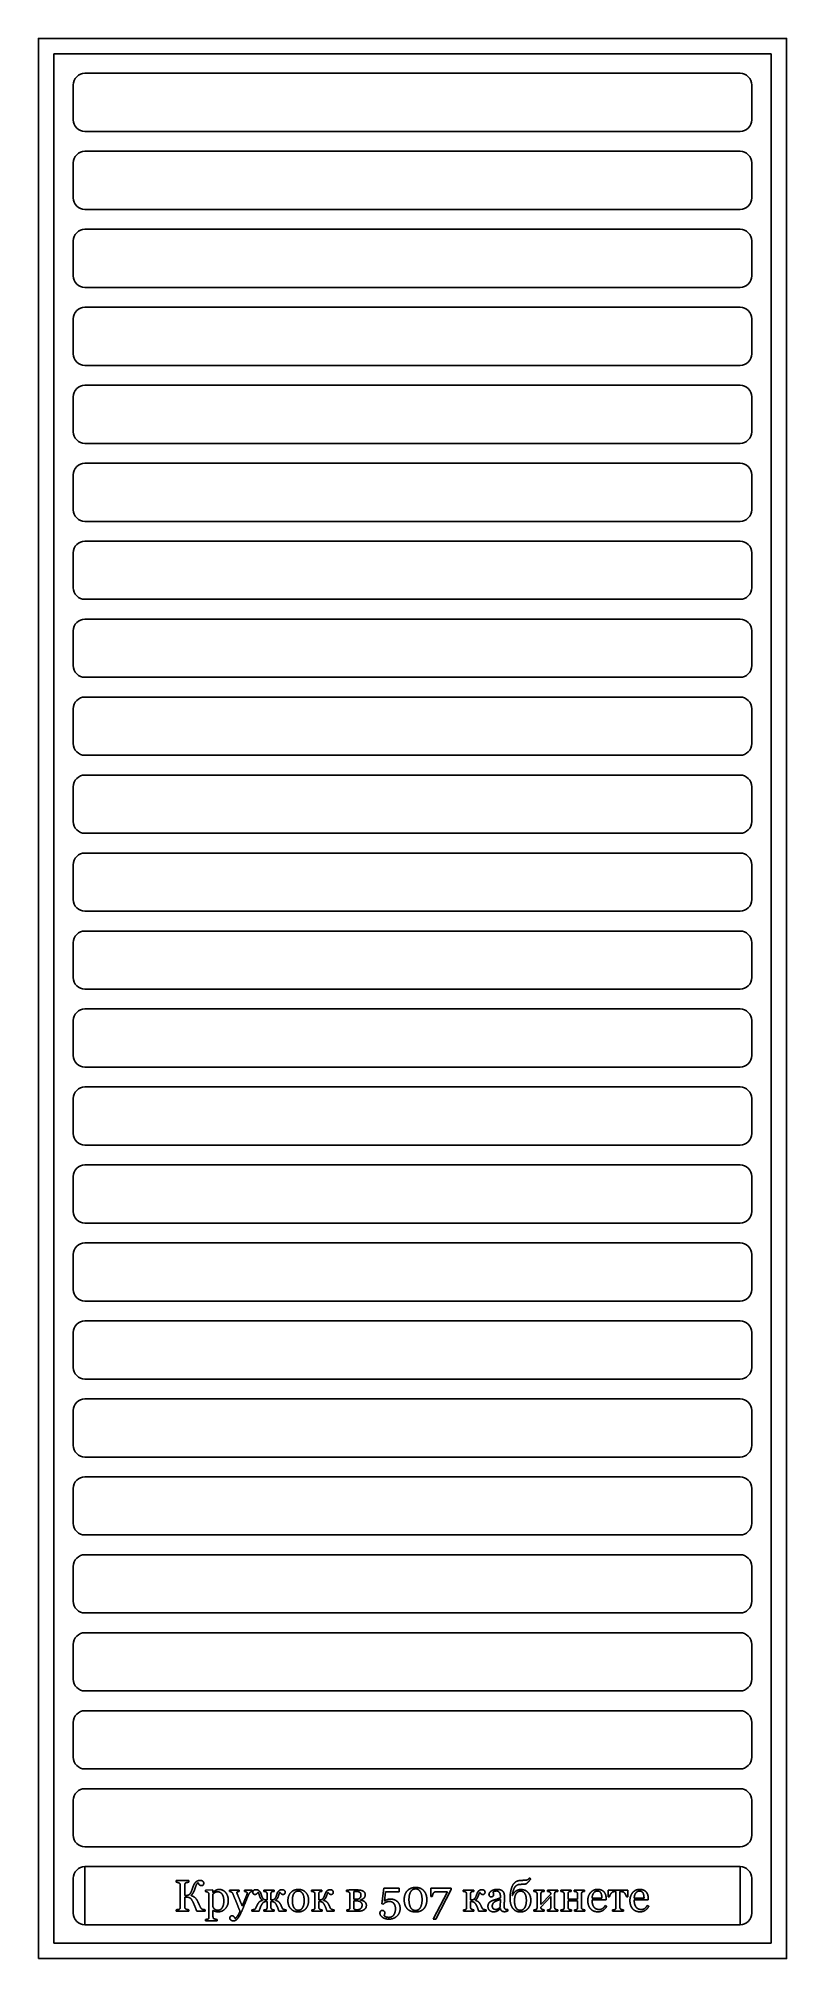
# Model space of a CAD drawing. Header units: millimetres. Extents: x 0 to 193, y 0 to 495.
import ezdxf

# ---------------------------------------------------------------- set-up
doc = ezdxf.new("R2010")
doc.units = ezdxf.units.MM
doc.layers.get('0').update_dxf_attribs({"linetype": 'CONTINUOUS'})

msp = doc.modelspace()

# ---------------------------------------------------------------- linework, layer by layer
for p, q in [((35.55, 19.69), (35.55, 20.09)), ((35.55, 20.09), (38.83, 20.09)), ((38.83, 20.09), (38.83, 19.69)), ((126.66, 20.75), (126.98, 20.52)), ((36.59, 13.25), (36.59, 18.94)), ((37.77, 19), (37.77, 16.3)), ((37.77, 16.3), (38.29, 16.3)), ((38.18, 15.84), (37.77, 15.84)), ((37.77, 15.84), (37.77, 13.31)), ((39.39, 16.31), (39.39, 16.24)), ((43.08, 17.63), (44.95, 17.75)), ((43.08, 17.26), (43.08, 17.63)), ((44, 10.7), (44, 16.54)), ((44.95, 17.75), (45.03, 17.68)), ((45.03, 17.68), (45.03, 17.06)), ((45.03, 17.06), (45.07, 17.05)), ((45.04, 16.6), (45.04, 13.36)), ((49.29, 17.31), (49.29, 17.68)), ((49.29, 17.68), (51.8, 17.68)), ((51.8, 17.68), (51.8, 17.29)), ((53.14, 17.33), (53.14, 17.68)), ((53.14, 17.68), (55.17, 17.68)), ((55.17, 17.68), (55.17, 17.34)), ((57.77, 14.98), (57.77, 15.06)), ((58.15, 17.31), (58.15, 17.68)), ((58.15, 17.68), (60.78, 17.68)), ((58.65, 15.14), (58.98, 15.14)), ((58.98, 15.14), (58.98, 16.7)), ((59.99, 16.76), (59.99, 15.14)), ((59.99, 15.14), (60.32, 15.14)), ((60.78, 17.68), (60.78, 17.31)), ((61.2, 15.06), (61.2, 14.98)), ((70.48, 17.31), (70.48, 17.68)), ((70.48, 17.68), (73.15, 17.68)), ((71.32, 13.13), (71.32, 16.69)), ((72.34, 16.75), (72.34, 15.14)), ((72.34, 15.14), (72.7, 15.14)), ((73.15, 17.68), (73.15, 17.31)), ((73.57, 15.06), (73.57, 14.98)), ((79.5, 17.31), (79.5, 17.68)), ((80.34, 13.13), (80.34, 16.69)), ((81.37, 17.28), (81.37, 15.28)), ((81.37, 15.28), (81.9, 15.28)), ((83.06, 15.14), (83.06, 15.08)), ((88.62, 14.15), (89.09, 18.17)), ((89.09, 18.17), (93.08, 18.17)), ((89.54, 17.18), (89.25, 14.82)), ((93.08, 17.18), (89.54, 17.18)), ((93.08, 18.17), (93.08, 17.18)), ((101.27, 15.99), (101.27, 18.17)), ((101.27, 18.17), (106.5, 18.17)), ((101.61, 15.99), (101.27, 15.99)), ((101.84, 10.17), (105.56, 17.23)), ((106.5, 17.8), (102.54, 10.17)), ((105.56, 17.23), (103.38, 17.23)), ((106.5, 18.17), (106.5, 17.8)), ((109.61, 17.31), (109.61, 17.68)), ((109.61, 17.68), (112.29, 17.68)), ((110.46, 13.13), (110.46, 16.69)), ((111.48, 16.75), (111.48, 15.14)), ((111.48, 15.14), (111.83, 15.14)), ((112.29, 17.68), (112.29, 17.31)), ((112.71, 15.06), (112.71, 14.98)), ((119.14, 13.31), (119.17, 15.24)), ((119.16, 15.7), (119.16, 16.25)), ((122.24, 16.26), (122.28, 16.25)), ((127.78, 17.31), (127.78, 17.68)), ((127.78, 17.68), (130.45, 17.68)), ((128.63, 13.13), (128.63, 16.69)), ((132.15, 16.01), (129.63, 13.28)), ((129.64, 16.75), (129.64, 13.91)), ((129.64, 13.91), (132.16, 16.65)), ((130.45, 17.68), (130.45, 17.31)), ((131.31, 17.31), (131.31, 17.68)), ((131.31, 17.68), (133.97, 17.68)), ((132.15, 13.13), (132.15, 16.01)), ((133.16, 16.75), (133.16, 13.19)), ((133.97, 17.68), (133.97, 17.31)), ((134.75, 17.31), (134.75, 17.68)), ((134.75, 17.68), (137.43, 17.68)), ((135.6, 13.13), (135.6, 16.69)), ((136.63, 16.75), (136.63, 15.34)), ((136.63, 15.34), (139.07, 15.34)), ((139.07, 14.88), (136.63, 14.88)), ((136.63, 14.88), (136.63, 13.19)), ((137.43, 17.68), (137.43, 17.31)), ((138.22, 17.31), (138.22, 17.68)), ((138.22, 17.68), (140.9, 17.68)), ((139.07, 15.34), (139.07, 16.69)), ((139.07, 13.13), (139.07, 14.88)), ((140.1, 16.75), (140.1, 13.19)), ((140.9, 17.68), (140.9, 17.31)), ((142.82, 15.58), (145.36, 15.58)), ((146.45, 15.11), (142.82, 15.11)), ((146.45, 15.48), (146.45, 15.11)), ((146.94, 15.92), (146.94, 17.68)), ((146.94, 17.68), (152.06, 17.68)), ((147.28, 15.92), (146.94, 15.92)), ((148.98, 13.13), (148.98, 17.27)), ((150.01, 17.27), (150.01, 13.19)), ((152.06, 15.92), (151.72, 15.92)), ((152.06, 17.68), (152.06, 15.92)), ((153.68, 15.58), (156.22, 15.58)), ((157.31, 15.11), (153.68, 15.11)), ((157.31, 15.48), (157.31, 15.11)), ((35.55, 12.2), (35.55, 12.59)), ((38.83, 12.2), (35.55, 12.2)), ((38.83, 12.59), (38.83, 12.2)), ((43.02, 12.2), (40.85, 12.2)), ((43.02, 12.59), (43.02, 12.2)), ((43.08, 9.73), (43.08, 10.1)), ((45.08, 12.43), (45.04, 12.43)), ((45.04, 12.43), (45.04, 10.78)), ((46.14, 10.1), (46.14, 9.73)), ((55.09, 12.2), (55.09, 12.57)), ((56.92, 12.2), (55.09, 12.2)), ((58.19, 12.2), (58.19, 12.57)), ((60.82, 12.2), (58.19, 12.2)), ((58.98, 14.72), (58.87, 14.72)), ((58.98, 13.12), (58.98, 14.72)), ((60.1, 14.72), (59.99, 14.72)), ((59.99, 14.72), (59.99, 13.18)), ((60.82, 12.57), (60.82, 12.2)), ((63.88, 12.2), (62.04, 12.2)), ((63.88, 12.57), (63.88, 12.2)), ((70.52, 12.2), (70.52, 12.57)), ((73.19, 12.2), (70.52, 12.2)), ((72.47, 14.72), (72.34, 14.72)), ((72.34, 14.72), (72.34, 13.19)), ((73.19, 12.57), (73.19, 12.2)), ((76.32, 12.2), (74.43, 12.2)), ((76.32, 12.57), (76.32, 12.2)), ((79.54, 12.2), (79.54, 12.57)), ((82.43, 12.2), (79.54, 12.2)), ((81.37, 14.85), (81.37, 13.03)), ((88.99, 14.01), (88.62, 14.15)), ((102.54, 10.17), (101.84, 10.17)), ((109.65, 12.2), (109.65, 12.57)), ((112.33, 12.2), (109.65, 12.2)), ((111.61, 14.72), (111.48, 14.72)), ((111.48, 14.72), (111.48, 13.19)), ((112.33, 12.57), (112.33, 12.2)), ((115.46, 12.2), (113.57, 12.2)), ((115.46, 12.57), (115.46, 12.2)), ((119.18, 12.88), (119.15, 12.88)), ((121.11, 12.66), (121.11, 12.3)), ((127.82, 12.2), (127.82, 12.57)), ((130.48, 12.2), (127.82, 12.2)), ((129.63, 13.28), (129.63, 13.19)), ((130.48, 12.57), (130.48, 12.2)), ((131.33, 12.2), (131.33, 12.57)), ((133.99, 12.2), (131.33, 12.2)), ((133.99, 12.57), (133.99, 12.2)), ((134.79, 12.2), (134.79, 12.57)), ((137.47, 12.2), (134.79, 12.2)), ((137.47, 12.57), (137.47, 12.2)), ((138.25, 12.2), (138.25, 12.57)), ((140.93, 12.2), (138.25, 12.2)), ((140.93, 12.57), (140.93, 12.2)), ((146.2, 13.73), (146.58, 13.49)), ((148.11, 12.2), (148.11, 12.57)), ((150.91, 12.2), (148.11, 12.2)), ((150.91, 12.57), (150.91, 12.2)), ((157.06, 13.73), (157.45, 13.49)), ((46.14, 9.73), (43.08, 9.73))]:
    msp.add_line(p, q)
for points in [[(0, 0), (193, 0), (193, 495), (0, 495)], [(4, 4), (189, 4), (189, 491), (4, 491)], [(12, 8.7), (181, 8.7), (181, 23.7), (12, 23.7)]]:
    msp.add_lwpolyline(points, close=True)
for points in [[(12, 486), (181, 486, -0.414214), (184, 483), (184, 474, -0.414214), (181, 471), (12, 471, -0.414214), (9, 474), (9, 483, -0.414214)], [(181, 450.9), (12, 450.9, -0.414214), (9, 453.9), (9, 462.9, -0.414214), (12, 465.9), (181, 465.9, -0.414214), (184, 462.9), (184, 453.9, -0.414214)], [(181, 430.8), (12, 430.8, -0.414214), (9, 433.8), (9, 442.8, -0.414214), (12, 445.8), (181, 445.8, -0.414214), (184, 442.8), (184, 433.8, -0.414214)], [(181, 410.7), (12, 410.7, -0.414214), (9, 413.7), (9, 422.7, -0.414214), (12, 425.7), (181, 425.7, -0.414214), (184, 422.7), (184, 413.7, -0.414214)], [(181, 390.6), (12, 390.6, -0.414214), (9, 393.6), (9, 402.6, -0.414214), (12, 405.6), (181, 405.6, -0.414214), (184, 402.6), (184, 393.6, -0.414214)], [(181, 370.5), (12, 370.5, -0.414214), (9, 373.5), (9, 382.5, -0.414214), (12, 385.5), (181, 385.5, -0.414214), (184, 382.5), (184, 373.5, -0.414214)], [(181, 350.4), (12, 350.4, -0.414214), (9, 353.4), (9, 362.4, -0.414214), (12, 365.4), (181, 365.4, -0.414214), (184, 362.4), (184, 353.4, -0.414214)], [(181, 330.3), (12, 330.3, -0.414214), (9, 333.3), (9, 342.3, -0.414214), (12, 345.3), (181, 345.3, -0.414214), (184, 342.3), (184, 333.3, -0.414214)], [(181, 310.2), (12, 310.2, -0.414214), (9, 313.2), (9, 322.2, -0.414214), (12, 325.2), (181, 325.2, -0.414214), (184, 322.2), (184, 313.2, -0.414214)], [(181, 290.1), (12, 290.1, -0.414214), (9, 293.1), (9, 302.1, -0.414214), (12, 305.1), (181, 305.1, -0.414214), (184, 302.1), (184, 293.1, -0.414214)], [(181, 270), (12, 270, -0.414214), (9, 273), (9, 282, -0.414214), (12, 285), (181, 285, -0.414214), (184, 282), (184, 273, -0.414214)], [(181, 249.9), (12, 249.9, -0.414214), (9, 252.9), (9, 261.9, -0.414214), (12, 264.9), (181, 264.9, -0.414214), (184, 261.9), (184, 252.9, -0.414214)], [(181, 229.8), (12, 229.8, -0.414214), (9, 232.8), (9, 241.8, -0.414214), (12, 244.8), (181, 244.8, -0.414214), (184, 241.8), (184, 232.8, -0.414214)], [(181, 209.7), (12, 209.7, -0.414214), (9, 212.7), (9, 221.7, -0.414214), (12, 224.7), (181, 224.7, -0.414214), (184, 221.7), (184, 212.7, -0.414214)], [(181, 189.6), (12, 189.6, -0.414214), (9, 192.6), (9, 201.6, -0.414214), (12, 204.6), (181, 204.6, -0.414214), (184, 201.6), (184, 192.6, -0.414214)], [(181, 169.5), (12, 169.5, -0.414214), (9, 172.5), (9, 181.5, -0.414214), (12, 184.5), (181, 184.5, -0.414214), (184, 181.5), (184, 172.5, -0.414214)], [(181, 149.4), (12, 149.4, -0.414214), (9, 152.4), (9, 161.4, -0.414214), (12, 164.4), (181, 164.4, -0.414214), (184, 161.4), (184, 152.4, -0.414214)], [(181, 129.3), (12, 129.3, -0.414214), (9, 132.3), (9, 141.3, -0.414214), (12, 144.3), (181, 144.3, -0.414214), (184, 141.3), (184, 132.3, -0.414214)], [(181, 109.2), (12, 109.2, -0.414214), (9, 112.2), (9, 121.2, -0.414214), (12, 124.2), (181, 124.2, -0.414214), (184, 121.2), (184, 112.2, -0.414214)], [(181, 89.1), (12, 89.1, -0.414214), (9, 92.1), (9, 101.1, -0.414214), (12, 104.1), (181, 104.1, -0.414214), (184, 101.1), (184, 92.1, -0.414214)], [(181, 69), (12, 69, -0.414214), (9, 72), (9, 81, -0.414214), (12, 84), (181, 84, -0.414214), (184, 81), (184, 72, -0.414214)], [(181, 48.9), (12, 48.9, -0.414214), (9, 51.9), (9, 60.9, -0.414214), (12, 63.9), (181, 63.9, -0.414214), (184, 60.9), (184, 51.9, -0.414214)], [(181, 28.8), (12, 28.8, -0.414214), (9, 31.8), (9, 40.8, -0.414214), (12, 43.8), (181, 43.8, -0.414214), (184, 40.8), (184, 31.8, -0.414214)], [(181, 8.7), (12, 8.7, -0.414214), (9, 11.7), (9, 20.7, -0.414214), (12, 23.7), (181, 23.7, -0.414214), (184, 20.7), (184, 11.7, -0.414214)]]:
    msp.add_lwpolyline(points, format="xyb", close=True)
for points in [[(40.56, 19.68), (40.78, 19.91), (41.07, 20.03)], [(41.07, 20.03), (41.37, 20.16), (41.71, 20.16)], [(41.71, 20.16), (41.95, 20.16), (42.13, 20.1)], [(42.13, 20.1), (42.31, 20.04), (42.43, 19.94)], [(42.43, 19.94), (42.54, 19.84), (42.6, 19.72)], [(122.89, 19.6), (123.44, 20.09), (124.23, 20.13)], [(124.23, 20.13), (124.63, 20.16), (125.07, 20.18)], [(125.07, 20.18), (125.51, 20.2), (125.76, 20.22)], [(125.76, 20.22), (125.99, 20.24), (126.21, 20.35)], [(126.21, 20.35), (126.44, 20.47), (126.66, 20.75)], [(126.65, 20.09), (126.44, 19.82), (126.28, 19.66)], [(126.98, 20.52), (126.85, 20.35), (126.65, 20.09)], [(35.91, 19.63), (35.71, 19.68), (35.55, 19.69)], [(36.27, 19.5), (36.12, 19.57), (35.91, 19.63)], [(36.52, 19.27), (36.46, 19.41), (36.27, 19.5)], [(36.59, 18.94), (36.59, 19.13), (36.52, 19.27)], [(37.84, 19.34), (37.77, 19.18), (37.77, 19)], [(38.09, 19.56), (37.9, 19.49), (37.84, 19.34)], [(38.44, 19.64), (38.2, 19.6), (38.09, 19.56)], [(39.2, 15.55), (38.82, 15.84), (38.18, 15.84)], [(38.29, 16.3), (38.49, 16.3), (38.69, 16.39)], [(38.83, 19.69), (38.67, 19.69), (38.44, 19.64)], [(38.69, 16.39), (38.89, 16.48), (39.06, 16.65)], [(39.06, 16.65), (39.3, 16.89), (39.44, 17.25)], [(39.95, 14.41), (39.58, 15.25), (39.2, 15.55)], [(39.79, 16.75), (39.62, 16.52), (39.39, 16.31)], [(39.39, 16.24), (40.01, 16.07), (40.42, 15.69)], [(39.44, 17.25), (39.58, 17.6), (39.75, 18.1)], [(39.75, 18.1), (39.91, 18.56), (40.07, 18.95)], [(40.07, 17.22), (39.95, 16.99), (39.79, 16.75)], [(40.07, 18.95), (40.24, 19.35), (40.56, 19.68)], [(40.28, 17.69), (40.19, 17.44), (40.07, 17.22)], [(40.43, 18.15), (40.37, 17.94), (40.28, 17.69)], [(40.42, 15.69), (40.83, 15.31), (41.11, 14.72)], [(40.58, 18.59), (40.52, 18.39), (40.43, 18.15)], [(40.73, 18.97), (40.64, 18.79), (40.58, 18.59)], [(40.92, 19.3), (40.81, 19.15), (40.73, 18.97)], [(41.18, 19.57), (41.03, 19.46), (40.92, 19.3)], [(41.34, 19.28), (41.26, 19.42), (41.18, 19.57)], [(41.52, 19.03), (41.42, 19.14), (41.34, 19.28)], [(41.75, 18.87), (41.62, 18.93), (41.52, 19.03)], [(42.07, 18.8), (41.89, 18.8), (41.75, 18.87)], [(42.34, 18.86), (42.25, 18.8), (42.07, 18.8)], [(42.51, 19), (42.43, 18.91), (42.34, 18.86)], [(42.62, 19.2), (42.58, 19.08), (42.51, 19)], [(42.6, 19.72), (42.65, 19.59), (42.65, 19.44)], [(42.65, 19.44), (42.65, 19.32), (42.62, 19.2)], [(43.42, 17.21), (43.25, 17.25), (43.08, 17.26)], [(43.7, 17.11), (43.6, 17.18), (43.42, 17.21)], [(43.92, 16.86), (43.84, 17.01), (43.7, 17.11)], [(44, 16.54), (44, 16.7), (43.92, 16.86)], [(45.54, 17.03), (45.25, 16.85), (45.04, 16.6)], [(45.07, 17.05), (45.36, 17.39), (45.79, 17.61)], [(46.24, 17.21), (45.83, 17.21), (45.54, 17.03)], [(45.79, 17.61), (46.22, 17.83), (46.64, 17.83)], [(46.97, 17.01), (46.67, 17.21), (46.24, 17.21)], [(46.64, 17.83), (47.15, 17.83), (47.57, 17.61)], [(47.47, 16.49), (47.28, 16.81), (46.97, 17.01)], [(47.74, 15.75), (47.65, 16.17), (47.47, 16.49)], [(47.57, 17.61), (48, 17.4), (48.31, 17.03)], [(47.73, 13.89), (47.83, 14.35), (47.83, 14.91)], [(47.83, 14.91), (47.83, 15.32), (47.74, 15.75)], [(48.31, 17.03), (48.63, 16.64), (48.81, 16.13)], [(48.99, 14.95), (48.99, 14.3), (48.78, 13.76)], [(48.81, 16.13), (48.99, 15.61), (48.99, 14.95)], [(49.8, 17.13), (49.55, 17.28), (49.29, 17.31)], [(50.15, 16.74), (50.05, 16.99), (49.8, 17.13)], [(51.05, 14.59), (50.62, 15.62), (50.15, 16.74)], [(51.4, 17.22), (51.16, 17.16), (51.16, 17.08)], [(51.16, 17.08), (51.16, 17.04), (51.19, 16.96)], [(51.19, 16.96), (51.21, 16.89), (51.25, 16.8)], [(51.25, 16.8), (51.46, 16.25), (51.89, 15.22)], [(51.8, 17.29), (51.63, 17.29), (51.4, 17.22)], [(51.89, 15.22), (52.32, 14.18), (52.56, 13.56)], [(53.08, 14.79), (53.35, 15.43), (53.69, 16.29)], [(53.62, 17.17), (53.36, 17.3), (53.14, 17.33)], [(54.33, 16.68), (53.66, 15.15), (53.15, 13.88)], [(53.87, 16.9), (53.87, 17.05), (53.62, 17.17)], [(53.69, 16.29), (53.72, 16.4), (53.8, 16.58)], [(53.8, 16.58), (53.87, 16.77), (53.87, 16.9)], [(54.73, 17.15), (54.46, 16.98), (54.33, 16.68)], [(55.17, 17.34), (55, 17.31), (54.73, 17.15)], [(55.3, 17.09), (55.3, 17.38), (55.49, 17.56)], [(55.46, 16.69), (55.3, 16.85), (55.3, 17.09)], [(55.88, 16.53), (55.62, 16.53), (55.46, 16.69)], [(55.49, 17.56), (55.68, 17.75), (56.12, 17.75)], [(56.24, 16.64), (56.1, 16.53), (55.88, 16.53)], [(56.12, 17.75), (56.44, 17.75), (56.65, 17.66)], [(56.67, 17.09), (56.39, 16.76), (56.24, 16.64)], [(56.65, 17.66), (56.86, 17.58), (57.12, 17.29)], [(56.87, 16.71), (56.78, 17), (56.67, 17.09)], [(57.04, 16.16), (56.96, 16.43), (56.87, 16.71)], [(56.99, 14.61), (57.27, 14.88), (57.77, 14.98)], [(57.3, 15.55), (57.14, 15.86), (57.04, 16.16)], [(57.12, 17.29), (57.26, 17.13), (57.35, 16.89)], [(57.77, 15.06), (57.47, 15.25), (57.3, 15.55)], [(57.35, 16.89), (57.44, 16.65), (57.53, 16.36)], [(57.53, 16.36), (57.61, 16.1), (57.72, 15.83)], [(57.72, 15.83), (57.83, 15.57), (57.98, 15.41)], [(57.98, 15.41), (58.11, 15.27), (58.28, 15.21)], [(58.4, 17.29), (58.26, 17.3), (58.15, 17.31)], [(58.28, 15.21), (58.44, 15.14), (58.65, 15.14)], [(58.67, 17.2), (58.53, 17.27), (58.4, 17.29)], [(58.9, 17.01), (58.83, 17.14), (58.67, 17.2)], [(58.98, 16.7), (58.98, 16.89), (58.9, 17.01)], [(60.06, 17.08), (59.99, 16.95), (59.99, 16.76)], [(60.29, 17.26), (60.14, 17.21), (60.06, 17.08)], [(60.5, 17.3), (60.4, 17.29), (60.29, 17.26)], [(60.32, 15.14), (60.5, 15.14), (60.69, 15.21)], [(60.78, 17.31), (60.61, 17.3), (60.5, 17.3)], [(60.69, 15.21), (60.87, 15.29), (60.99, 15.41)], [(60.99, 15.41), (61.15, 15.58), (61.26, 15.85)], [(61.65, 15.53), (61.48, 15.23), (61.2, 15.06)], [(61.2, 14.98), (61.71, 14.88), (61.99, 14.61)], [(61.26, 15.85), (61.36, 16.12), (61.44, 16.36)], [(61.44, 16.36), (61.52, 16.64), (61.62, 16.88)], [(61.62, 16.88), (61.71, 17.13), (61.85, 17.29)], [(61.93, 16.17), (61.83, 15.82), (61.65, 15.53)], [(61.85, 17.29), (62.09, 17.56), (62.32, 17.66)], [(62.09, 16.71), (62, 16.41), (61.93, 16.17)], [(62.3, 17.09), (62.18, 17), (62.09, 16.71)], [(62.71, 16.65), (62.56, 16.78), (62.3, 17.09)], [(62.32, 17.66), (62.55, 17.75), (62.85, 17.75)], [(63.09, 16.53), (62.85, 16.53), (62.71, 16.65)], [(62.85, 17.75), (63.28, 17.75), (63.47, 17.56)], [(63.51, 16.69), (63.35, 16.53), (63.09, 16.53)], [(63.47, 17.56), (63.67, 17.37), (63.67, 17.09)], [(63.67, 17.09), (63.67, 16.85), (63.51, 16.69)], [(64.36, 14.92), (64.36, 16.2), (65.1, 17.02)], [(64.57, 13.71), (64.36, 14.25), (64.36, 14.92)], [(65.1, 17.02), (65.85, 17.84), (67.07, 17.84)], [(65.58, 15.85), (65.51, 15.42), (65.51, 15.01)], [(65.51, 15.01), (65.51, 14.48), (65.59, 14.03)], [(65.83, 16.63), (65.65, 16.29), (65.58, 15.85)], [(66.32, 17.2), (66.02, 16.99), (65.83, 16.63)], [(67.05, 17.41), (66.63, 17.41), (66.32, 17.2)], [(67.76, 17.21), (67.47, 17.41), (67.05, 17.41)], [(67.07, 17.84), (68.22, 17.84), (68.97, 17.06)], [(68.23, 16.65), (68.05, 17), (67.76, 17.21)], [(68.16, 13.13), (68.56, 13.8), (68.56, 14.99)], [(68.48, 15.87), (68.4, 16.33), (68.23, 16.65)], [(68.56, 14.99), (68.56, 15.4), (68.48, 15.87)], [(68.97, 17.06), (69.71, 16.29), (69.71, 15)], [(69.71, 15), (69.71, 14.42), (69.53, 13.86)], [(70.73, 17.28), (70.59, 17.3), (70.48, 17.31)], [(71.01, 17.19), (70.87, 17.26), (70.73, 17.28)], [(71.24, 17), (71.17, 17.13), (71.01, 17.19)], [(71.32, 16.69), (71.32, 16.88), (71.24, 17)], [(72.42, 17.07), (72.34, 16.94), (72.34, 16.75)], [(72.65, 17.25), (72.49, 17.2), (72.42, 17.07)], [(72.87, 17.29), (72.75, 17.27), (72.65, 17.25)], [(72.7, 15.14), (72.88, 15.14), (73.06, 15.21)], [(73.15, 17.31), (72.99, 17.3), (72.87, 17.29)], [(73.06, 15.21), (73.25, 15.29), (73.37, 15.41)], [(73.37, 15.41), (73.53, 15.58), (73.65, 15.85)], [(73.98, 15.45), (73.81, 15.21), (73.57, 15.06)], [(73.57, 14.98), (74.08, 14.88), (74.38, 14.61)], [(73.65, 15.85), (73.77, 16.12), (73.85, 16.36)], [(73.85, 16.36), (73.94, 16.61), (74.06, 16.88)], [(74.32, 16.15), (74.16, 15.7), (73.98, 15.45)], [(74.06, 16.88), (74.17, 17.15), (74.29, 17.29)], [(74.29, 17.29), (74.49, 17.54), (74.73, 17.65)], [(74.51, 16.68), (74.41, 16.38), (74.32, 16.15)], [(74.71, 17.08), (74.61, 16.98), (74.51, 16.68)], [(75.1, 16.65), (74.96, 16.78), (74.71, 17.08)], [(74.73, 17.65), (74.96, 17.75), (75.25, 17.75)], [(75.5, 16.52), (75.25, 16.52), (75.1, 16.65)], [(75.25, 17.75), (75.68, 17.75), (75.87, 17.56)], [(75.92, 16.69), (75.76, 16.52), (75.5, 16.52)], [(75.87, 17.56), (76.07, 17.38), (76.07, 17.1)], [(76.07, 17.1), (76.07, 16.86), (75.92, 16.69)], [(79.5, 17.68), (79.99, 17.68), (80.73, 17.69)], [(79.75, 17.28), (79.62, 17.3), (79.5, 17.31)], [(80.03, 17.19), (79.89, 17.26), (79.75, 17.28)], [(80.27, 17), (80.19, 17.13), (80.03, 17.19)], [(80.34, 16.69), (80.34, 16.88), (80.27, 17)], [(80.73, 17.69), (81.46, 17.69), (82.25, 17.69)], [(81.67, 17.3), (81.5, 17.29), (81.37, 17.28)], [(81.63, 14.86), (81.46, 14.85), (81.37, 14.85)], [(82.1, 14.87), (81.8, 14.87), (81.63, 14.86)], [(81.99, 17.3), (81.85, 17.3), (81.67, 17.3)], [(81.9, 15.28), (82.29, 15.28), (82.55, 15.37)], [(82.43, 17.27), (82.22, 17.3), (81.99, 17.3)], [(83.13, 14.58), (82.77, 14.87), (82.1, 14.87)], [(82.25, 17.69), (82.67, 17.69), (83.04, 17.63)], [(82.82, 17.13), (82.65, 17.23), (82.43, 17.27)], [(82.55, 15.37), (82.81, 15.46), (82.94, 15.61)], [(83.09, 16.86), (82.99, 17.03), (82.82, 17.13)], [(82.94, 15.61), (83.08, 15.75), (83.14, 15.95)], [(83.04, 17.63), (83.4, 17.58), (83.69, 17.44)], [(83.96, 15.58), (83.62, 15.26), (83.06, 15.14)], [(83.06, 15.08), (83.35, 15.04), (83.62, 14.95)], [(83.2, 16.4), (83.2, 16.68), (83.09, 16.86)], [(83.14, 15.95), (83.2, 16.15), (83.2, 16.4)], [(83.62, 14.95), (83.9, 14.86), (84.11, 14.71)], [(83.69, 17.44), (83.98, 17.29), (84.14, 17.05)], [(84.3, 16.45), (84.3, 15.9), (83.96, 15.58)], [(84.14, 17.05), (84.3, 16.8), (84.3, 16.45)], [(89.25, 14.82), (89.51, 15), (89.91, 15.17)], [(89.91, 15.17), (90.32, 15.35), (90.81, 15.35)], [(90.81, 15.35), (91.22, 15.35), (91.65, 15.22)], [(91.65, 15.22), (92.09, 15.1), (92.46, 14.81)], [(94.36, 15.19), (94.36, 15.85), (94.53, 16.4)], [(94.54, 13.93), (94.36, 14.51), (94.36, 15.19)], [(94.53, 16.4), (94.71, 16.96), (95.08, 17.41)], [(95.08, 17.41), (95.44, 17.84), (96, 18.09)], [(96.04, 17.24), (95.59, 16.51), (95.59, 15.19)], [(95.59, 15.19), (95.59, 13.93), (96.02, 13.16)], [(96, 18.09), (96.56, 18.34), (97.28, 18.34)], [(97.29, 17.97), (96.5, 17.97), (96.04, 17.24)], [(97.28, 18.34), (98.05, 18.34), (98.59, 18.09)], [(98.52, 17.24), (98.07, 17.97), (97.29, 17.97)], [(98.97, 15.19), (98.97, 16.51), (98.52, 17.24)], [(98.53, 13.16), (98.97, 13.93), (98.97, 15.19)], [(98.59, 18.09), (99.14, 17.83), (99.5, 17.39)], [(99.5, 17.39), (99.85, 16.96), (100.03, 16.39)], [(100.2, 15.19), (100.2, 14.43), (99.99, 13.83)], [(100.03, 16.39), (100.2, 15.81), (100.2, 15.19)], [(101.82, 16.74), (101.68, 16.45), (101.61, 15.99)], [(102.13, 17.11), (101.95, 17.04), (101.82, 16.74)], [(102.63, 17.22), (102.35, 17.21), (102.13, 17.11)], [(103.38, 17.23), (102.9, 17.23), (102.63, 17.22)], [(109.87, 17.28), (109.73, 17.3), (109.61, 17.31)], [(110.15, 17.19), (110, 17.26), (109.87, 17.28)], [(110.38, 17), (110.3, 17.13), (110.15, 17.19)], [(110.46, 16.69), (110.46, 16.88), (110.38, 17)], [(111.56, 17.07), (111.48, 16.94), (111.48, 16.75)], [(111.79, 17.25), (111.63, 17.2), (111.56, 17.07)], [(112.01, 17.29), (111.89, 17.27), (111.79, 17.25)], [(111.83, 15.14), (112.02, 15.14), (112.2, 15.21)], [(112.29, 17.31), (112.13, 17.3), (112.01, 17.29)], [(112.2, 15.21), (112.39, 15.29), (112.51, 15.41)], [(112.51, 15.41), (112.66, 15.58), (112.79, 15.85)], [(113.12, 15.45), (112.94, 15.21), (112.71, 15.06)], [(112.71, 14.98), (113.22, 14.88), (113.51, 14.61)], [(112.79, 15.85), (112.91, 16.12), (112.99, 16.36)], [(112.99, 16.36), (113.08, 16.61), (113.2, 16.88)], [(113.46, 16.15), (113.29, 15.7), (113.12, 15.45)], [(113.2, 16.88), (113.31, 17.15), (113.43, 17.29)], [(113.43, 17.29), (113.63, 17.54), (113.87, 17.65)], [(113.65, 16.68), (113.55, 16.38), (113.46, 16.15)], [(113.85, 17.08), (113.75, 16.98), (113.65, 16.68)], [(114.24, 16.65), (114.1, 16.78), (113.85, 17.08)], [(113.87, 17.65), (114.1, 17.75), (114.39, 17.75)], [(114.63, 16.52), (114.38, 16.52), (114.24, 16.65)], [(114.39, 17.75), (114.81, 17.75), (115.01, 17.56)], [(115.05, 16.69), (114.9, 16.52), (114.63, 16.52)], [(115.01, 17.56), (115.21, 17.38), (115.21, 17.1)], [(115.21, 17.1), (115.21, 16.86), (115.05, 16.69)], [(116.23, 16.56), (116.23, 16.81), (116.41, 17.05)], [(116.36, 16.12), (116.23, 16.31), (116.23, 16.56)], [(116.77, 15.92), (116.49, 15.92), (116.36, 16.12)], [(116.41, 17.05), (116.59, 17.28), (116.88, 17.46)], [(116.69, 14.74), (116.91, 14.87), (117.11, 14.95)], [(117.26, 16.08), (117.08, 15.92), (116.77, 15.92)], [(116.88, 17.46), (117.13, 17.62), (117.49, 17.73)], [(117.11, 14.95), (117.36, 15.05), (118.13, 15.3)], [(117.43, 16.44), (117.43, 16.24), (117.26, 16.08)], [(117.63, 17.35), (117.41, 17.26), (117.33, 17.16)], [(117.33, 17.16), (117.33, 17.05), (117.38, 16.84)], [(117.38, 16.84), (117.43, 16.62), (117.43, 16.44)], [(117.49, 17.73), (117.84, 17.84), (118.18, 17.84)], [(118.11, 17.43), (117.85, 17.43), (117.63, 17.35)], [(118.34, 14.96), (117.99, 14.83), (117.68, 14.63)], [(118.68, 17.28), (118.48, 17.43), (118.11, 17.43)], [(118.13, 15.3), (118.89, 15.56), (119.16, 15.7)], [(118.18, 17.84), (118.65, 17.84), (119, 17.77)], [(119.17, 15.24), (118.7, 15.1), (118.34, 14.96)], [(119, 16.92), (118.89, 17.13), (118.68, 17.28)], [(119, 17.77), (119.34, 17.71), (119.63, 17.5)], [(119.13, 16.53), (119.1, 16.74), (119, 16.92)], [(119.16, 16.25), (119.16, 16.33), (119.13, 16.53)], [(119.63, 17.5), (119.91, 17.29), (120.06, 16.94)], [(120.06, 16.94), (120.21, 16.59), (120.21, 16.03)], [(120.21, 16.03), (120.21, 15.24), (120.19, 14.62)], [(121.67, 15.54), (121.67, 16.41), (121.79, 17.09)], [(121.88, 13.96), (121.67, 14.63), (121.67, 15.54)], [(121.79, 17.09), (121.91, 17.76), (122.1, 18.33)], [(122.1, 18.33), (122.35, 19.11), (122.89, 19.6)], [(122.34, 16.92), (122.27, 16.59), (122.24, 16.26)], [(122.28, 16.25), (122.55, 16.92), (123.11, 17.36)], [(122.51, 17.59), (122.41, 17.24), (122.34, 16.92)], [(122.7, 18.07), (122.58, 17.8), (122.51, 17.59)], [(123.02, 18.57), (122.82, 18.34), (122.7, 18.07)], [(122.89, 15.83), (122.81, 15.4), (122.81, 15)], [(122.81, 15), (122.81, 14.35), (122.9, 13.91)], [(123.15, 16.6), (122.97, 16.26), (122.89, 15.83)], [(123.5, 18.95), (123.23, 18.79), (123.02, 18.57)], [(123.11, 17.36), (123.66, 17.8), (124.41, 17.8)], [(123.64, 17.16), (123.34, 16.95), (123.15, 16.6)], [(124.17, 19.12), (123.78, 19.11), (123.5, 18.95)], [(124.39, 17.38), (123.94, 17.38), (123.64, 17.16)], [(124.76, 19.16), (124.42, 19.13), (124.17, 19.12)], [(125.1, 17.18), (124.82, 17.38), (124.39, 17.38)], [(124.41, 17.8), (125.03, 17.8), (125.52, 17.6)], [(125.34, 19.19), (125.1, 19.18), (124.76, 19.16)], [(125.55, 16.64), (125.37, 16.99), (125.1, 17.18)], [(125.67, 19.23), (125.55, 19.21), (125.34, 19.19)], [(125.52, 17.6), (126.02, 17.39), (126.35, 17.01)], [(125.8, 15.87), (125.73, 16.3), (125.55, 16.64)], [(125.89, 19.3), (125.8, 19.25), (125.67, 19.23)], [(125.78, 14.01), (125.87, 14.44), (125.87, 15)], [(125.87, 15), (125.87, 15.44), (125.8, 15.87)], [(126.06, 19.43), (125.97, 19.34), (125.89, 19.3)], [(126.28, 19.66), (126.15, 19.52), (126.06, 19.43)], [(126.35, 17.01), (126.68, 16.64), (126.85, 16.12)], [(127.02, 15), (127.02, 14.41), (126.84, 13.86)], [(126.85, 16.12), (127.02, 15.61), (127.02, 15)], [(128.04, 17.28), (127.9, 17.3), (127.78, 17.31)], [(128.32, 17.19), (128.17, 17.26), (128.04, 17.28)], [(128.55, 17), (128.47, 17.13), (128.32, 17.19)], [(128.63, 16.69), (128.63, 16.88), (128.55, 17)], [(129.71, 17.07), (129.64, 16.94), (129.64, 16.75)], [(129.95, 17.25), (129.79, 17.2), (129.71, 17.07)], [(130.17, 17.29), (130.05, 17.27), (129.95, 17.25)], [(130.45, 17.31), (130.28, 17.3), (130.17, 17.29)], [(131.57, 17.28), (131.42, 17.3), (131.31, 17.31)], [(131.85, 17.19), (131.71, 17.26), (131.57, 17.28)], [(132.09, 17.01), (132.01, 17.13), (131.85, 17.19)], [(132.16, 16.65), (132.16, 16.89), (132.09, 17.01)], [(133.24, 17.07), (133.16, 16.94), (133.16, 16.75)], [(133.47, 17.25), (133.31, 17.2), (133.24, 17.07)], [(133.69, 17.29), (133.57, 17.27), (133.47, 17.25)], [(133.97, 17.31), (133.81, 17.3), (133.69, 17.29)], [(135.01, 17.28), (134.87, 17.3), (134.75, 17.31)], [(135.29, 17.19), (135.14, 17.26), (135.01, 17.28)], [(135.52, 17), (135.44, 17.13), (135.29, 17.19)], [(135.6, 16.69), (135.6, 16.88), (135.52, 17)], [(136.7, 17.07), (136.63, 16.94), (136.63, 16.75)], [(136.93, 17.25), (136.78, 17.2), (136.7, 17.07)], [(137.15, 17.29), (137.03, 17.27), (136.93, 17.25)], [(137.43, 17.31), (137.27, 17.3), (137.15, 17.29)], [(138.48, 17.28), (138.34, 17.3), (138.22, 17.31)], [(138.76, 17.19), (138.61, 17.26), (138.48, 17.28)], [(138.99, 17), (138.91, 17.13), (138.76, 17.19)], [(139.07, 16.69), (139.07, 16.88), (138.99, 17)], [(140.17, 17.07), (140.1, 16.94), (140.1, 16.75)], [(140.4, 17.25), (140.25, 17.2), (140.17, 17.07)], [(140.62, 17.29), (140.5, 17.27), (140.4, 17.25)], [(140.9, 17.31), (140.74, 17.3), (140.62, 17.29)], [(141.71, 14.99), (141.71, 15.52), (141.88, 16.03)], [(141.87, 13.86), (141.71, 14.39), (141.71, 14.99)], [(141.88, 16.03), (142.05, 16.55), (142.38, 16.96)], [(142.38, 16.96), (142.7, 17.35), (143.17, 17.6)], [(143.24, 16.93), (142.85, 16.44), (142.82, 15.58)], [(142.82, 15.11), (142.82, 14.57), (142.92, 14.13)], [(143.17, 17.6), (143.64, 17.84), (144.22, 17.84)], [(144.21, 17.41), (143.63, 17.41), (143.24, 16.93)], [(144.78, 17.25), (144.56, 17.41), (144.21, 17.41)], [(144.22, 17.84), (144.82, 17.84), (145.25, 17.65)], [(145.13, 16.84), (145.01, 17.09), (144.78, 17.25)], [(145.3, 16.25), (145.25, 16.6), (145.13, 16.84)], [(145.25, 17.65), (145.68, 17.46), (145.95, 17.13)], [(145.36, 15.58), (145.36, 15.89), (145.3, 16.25)], [(145.95, 17.13), (146.2, 16.82), (146.33, 16.4)], [(146.33, 16.4), (146.45, 15.97), (146.45, 15.48)], [(147.42, 16.27), (147.32, 16.04), (147.28, 15.92)], [(147.64, 16.69), (147.52, 16.5), (147.42, 16.27)], [(147.92, 17.05), (147.76, 16.88), (147.64, 16.69)], [(148.23, 17.24), (148.09, 17.23), (147.92, 17.05)], [(148.58, 17.26), (148.36, 17.25), (148.23, 17.24)], [(148.98, 17.27), (148.8, 17.26), (148.58, 17.26)], [(150.38, 17.26), (150.17, 17.27), (150.01, 17.27)], [(150.76, 17.24), (150.59, 17.25), (150.38, 17.26)], [(151.08, 17.06), (150.93, 17.21), (150.76, 17.24)], [(151.35, 16.69), (151.23, 16.9), (151.08, 17.06)], [(151.57, 16.29), (151.47, 16.5), (151.35, 16.69)], [(151.72, 15.92), (151.67, 16.08), (151.57, 16.29)], [(152.58, 14.99), (152.58, 15.52), (152.75, 16.03)], [(152.74, 13.86), (152.58, 14.39), (152.58, 14.99)], [(152.75, 16.03), (152.92, 16.55), (153.24, 16.96)], [(153.24, 16.96), (153.56, 17.35), (154.03, 17.6)], [(154.1, 16.93), (153.72, 16.44), (153.68, 15.58)], [(153.68, 15.11), (153.68, 14.57), (153.79, 14.13)], [(154.03, 17.6), (154.5, 17.84), (155.09, 17.84)], [(155.07, 17.41), (154.49, 17.41), (154.1, 16.93)], [(155.65, 17.25), (155.42, 17.41), (155.07, 17.41)], [(155.09, 17.84), (155.69, 17.84), (156.11, 17.65)], [(156, 16.84), (155.87, 17.09), (155.65, 17.25)], [(156.17, 16.25), (156.11, 16.6), (156, 16.84)], [(156.11, 17.65), (156.54, 17.46), (156.81, 17.13)], [(156.22, 15.58), (156.22, 15.89), (156.17, 16.25)], [(156.81, 17.13), (157.06, 16.82), (157.19, 16.4)], [(157.19, 16.4), (157.31, 15.97), (157.31, 15.48)], [(35.55, 12.59), (35.68, 12.61), (35.92, 12.63)], [(35.92, 12.63), (36.17, 12.65), (36.27, 12.69)], [(36.27, 12.69), (36.44, 12.77), (36.51, 12.91)], [(36.51, 12.91), (36.59, 13.05), (36.59, 13.25)], [(37.77, 13.31), (37.77, 13.13), (37.84, 12.98)], [(37.84, 12.98), (37.91, 12.84), (38.09, 12.75)], [(38.09, 12.75), (38.18, 12.71), (38.42, 12.66)], [(38.42, 12.66), (38.67, 12.6), (38.83, 12.59)], [(40.4, 13.38), (40.18, 13.91), (39.95, 14.41)], [(40.85, 12.2), (40.62, 12.85), (40.4, 13.38)], [(41.11, 14.72), (41.26, 14.38), (41.45, 13.98)], [(41.45, 13.98), (41.63, 13.59), (41.76, 13.32)], [(41.76, 13.32), (41.93, 12.95), (42.09, 12.82)], [(42.09, 12.82), (42.25, 12.7), (42.42, 12.67)], [(42.42, 12.67), (42.56, 12.64), (42.73, 12.63)], [(42.73, 12.63), (42.9, 12.61), (43.02, 12.59)], [(43.08, 10.1), (43.25, 10.11), (43.41, 10.13)], [(43.41, 10.13), (43.57, 10.14), (43.7, 10.18)], [(43.7, 10.18), (43.87, 10.24), (43.94, 10.38)], [(43.94, 10.38), (44, 10.52), (44, 10.7)], [(45.04, 13.36), (45.09, 13.21), (45.2, 13.05)], [(45.04, 10.78), (45.04, 10.58), (45.11, 10.44)], [(45.6, 12.17), (45.28, 12.28), (45.08, 12.43)], [(45.11, 10.44), (45.19, 10.31), (45.35, 10.25)], [(45.2, 13.05), (45.31, 12.89), (45.45, 12.77)], [(45.35, 10.25), (45.49, 10.2), (45.73, 10.15)], [(45.45, 12.77), (45.63, 12.63), (45.83, 12.55)], [(46.41, 12.06), (45.91, 12.06), (45.6, 12.17)], [(45.73, 10.15), (45.98, 10.1), (46.14, 10.1)], [(45.83, 12.55), (46.03, 12.46), (46.32, 12.46)], [(46.32, 12.46), (46.63, 12.46), (46.92, 12.63)], [(47.38, 12.26), (46.92, 12.06), (46.41, 12.06)], [(46.92, 12.63), (47.2, 12.79), (47.4, 13.09)], [(48.21, 12.85), (47.83, 12.47), (47.38, 12.26)], [(47.4, 13.09), (47.62, 13.43), (47.73, 13.89)], [(48.78, 13.76), (48.56, 13.23), (48.21, 12.85)], [(49.38, 10.41), (49.38, 10.69), (49.54, 10.86)], [(49.63, 9.94), (49.38, 10.14), (49.38, 10.41)], [(49.54, 10.86), (49.69, 11.04), (49.92, 11.04)], [(50.31, 9.73), (49.88, 9.73), (49.63, 9.94)], [(49.92, 11.04), (50.1, 11.04), (50.22, 10.97)], [(50.22, 10.97), (50.35, 10.91), (50.45, 10.8)], [(50.45, 10.8), (50.53, 10.72), (50.63, 10.57)], [(50.63, 10.57), (50.72, 10.43), (50.78, 10.34)], [(51.21, 10.13), (50.95, 9.89), (50.74, 9.81)], [(50.78, 10.34), (51.06, 10.49), (51.44, 11.12)], [(52, 12.23), (51.47, 13.55), (51.05, 14.59)], [(51.74, 10.81), (51.47, 10.38), (51.21, 10.13)], [(51.44, 11.12), (51.83, 11.75), (52, 12.23)], [(52.37, 12.03), (52.02, 11.25), (51.74, 10.81)], [(53.15, 13.88), (52.64, 12.62), (52.37, 12.03)], [(52.56, 13.56), (52.81, 14.15), (53.08, 14.79)], [(55.09, 12.57), (55.18, 12.58), (55.33, 12.6)], [(55.33, 12.6), (55.48, 12.62), (55.58, 12.64)], [(55.58, 12.64), (55.78, 12.68), (55.89, 12.77)], [(55.89, 12.77), (56.01, 12.87), (56.12, 13.1)], [(56.12, 13.1), (56.17, 13.23), (56.27, 13.45)], [(56.27, 13.45), (56.37, 13.68), (56.51, 13.94)], [(56.51, 13.94), (56.71, 14.35), (56.99, 14.61)], [(57.19, 13.02), (57.07, 12.69), (56.92, 12.2)], [(57.5, 13.73), (57.3, 13.34), (57.19, 13.02)], [(58.06, 14.49), (57.77, 14.26), (57.5, 13.73)], [(58.87, 14.72), (58.36, 14.72), (58.06, 14.49)], [(58.19, 12.57), (58.32, 12.58), (58.45, 12.58)], [(58.45, 12.58), (58.58, 12.59), (58.68, 12.62)], [(58.68, 12.62), (58.83, 12.67), (58.91, 12.8)], [(58.91, 12.8), (58.98, 12.92), (58.98, 13.12)], [(59.99, 13.18), (59.99, 12.99), (60.07, 12.87)], [(60.07, 12.87), (60.14, 12.74), (60.3, 12.68)], [(60.89, 14.49), (60.59, 14.72), (60.1, 14.72)], [(60.3, 12.68), (60.41, 12.62), (60.54, 12.6)], [(60.54, 12.6), (60.68, 12.58), (60.82, 12.57)], [(61.46, 13.73), (61.2, 14.25), (60.89, 14.49)], [(61.79, 12.98), (61.67, 13.3), (61.46, 13.73)], [(62.04, 12.2), (61.9, 12.65), (61.79, 12.98)], [(61.99, 14.61), (62.27, 14.35), (62.48, 13.94)], [(62.48, 13.94), (62.58, 13.75), (62.7, 13.47)], [(62.7, 13.47), (62.83, 13.19), (62.87, 13.1)], [(62.87, 13.1), (62.95, 12.91), (63.08, 12.79)], [(63.08, 12.79), (63.21, 12.68), (63.39, 12.64)], [(63.39, 12.64), (63.53, 12.62), (63.66, 12.59)], [(63.66, 12.59), (63.79, 12.57), (63.88, 12.57)], [(65.15, 12.81), (64.78, 13.18), (64.57, 13.71)], [(65.99, 12.23), (65.51, 12.43), (65.15, 12.81)], [(65.59, 14.03), (65.68, 13.57), (65.87, 13.22)], [(65.87, 13.22), (66.06, 12.86), (66.34, 12.66)], [(66.98, 12.03), (66.46, 12.03), (65.99, 12.23)], [(66.34, 12.66), (66.63, 12.46), (67.05, 12.46)], [(68.12, 12.25), (67.61, 12.03), (66.98, 12.03)], [(67.05, 12.46), (67.75, 12.46), (68.16, 13.13)], [(69.01, 12.91), (68.62, 12.47), (68.12, 12.25)], [(69.53, 13.86), (69.35, 13.3), (69.01, 12.91)], [(70.52, 12.57), (70.64, 12.58), (70.78, 12.59)], [(70.78, 12.59), (70.92, 12.6), (71.02, 12.63)], [(71.02, 12.63), (71.17, 12.68), (71.25, 12.81)], [(71.25, 12.81), (71.32, 12.93), (71.32, 13.13)], [(72.34, 13.19), (72.34, 13), (72.42, 12.88)], [(72.42, 12.88), (72.5, 12.76), (72.66, 12.69)], [(73.28, 14.49), (72.96, 14.72), (72.47, 14.72)], [(72.66, 12.69), (72.77, 12.63), (72.91, 12.61)], [(72.91, 12.61), (73.04, 12.58), (73.19, 12.57)], [(73.85, 13.73), (73.59, 14.25), (73.28, 14.49)], [(74.18, 12.98), (74.07, 13.3), (73.85, 13.73)], [(74.43, 12.2), (74.29, 12.65), (74.18, 12.98)], [(74.38, 14.61), (74.67, 14.35), (74.88, 13.94)], [(74.88, 13.94), (74.98, 13.75), (75.1, 13.47)], [(75.1, 13.47), (75.23, 13.19), (75.27, 13.1)], [(75.27, 13.1), (75.38, 12.85), (75.54, 12.76)], [(75.54, 12.76), (75.69, 12.67), (75.82, 12.64)], [(75.82, 12.64), (75.95, 12.62), (76.08, 12.6)], [(76.08, 12.6), (76.21, 12.58), (76.32, 12.57)], [(79.54, 12.57), (79.67, 12.58), (79.8, 12.59)], [(79.8, 12.59), (79.94, 12.6), (80.04, 12.63)], [(80.04, 12.63), (80.19, 12.68), (80.27, 12.81)], [(80.27, 12.81), (80.34, 12.93), (80.34, 13.13)], [(81.37, 13.03), (81.37, 12.82), (81.55, 12.7)], [(81.55, 12.7), (81.74, 12.58), (82.11, 12.58)], [(82.11, 12.58), (82.52, 12.58), (82.79, 12.68)], [(83.24, 12.29), (82.86, 12.2), (82.43, 12.2)], [(82.79, 12.68), (83.07, 12.79), (83.23, 12.97)], [(83.5, 13.81), (83.5, 14.3), (83.13, 14.58)], [(83.23, 12.97), (83.38, 13.15), (83.44, 13.36)], [(83.91, 12.54), (83.62, 12.37), (83.24, 12.29)], [(83.44, 13.36), (83.5, 13.57), (83.5, 13.81)], [(84.42, 13.03), (84.24, 12.73), (83.91, 12.54)], [(84.11, 14.71), (84.34, 14.55), (84.47, 14.31)], [(84.6, 13.73), (84.6, 13.32), (84.42, 13.03)], [(84.47, 14.31), (84.6, 14.07), (84.6, 13.73)], [(88.1, 11.71), (88.1, 11.99), (88.24, 12.2)], [(88.77, 10.63), (88.1, 11.09), (88.1, 11.71)], [(88.24, 12.2), (88.38, 12.41), (88.67, 12.41)], [(88.67, 12.41), (89, 12.41), (89.18, 12.24)], [(90.42, 10.17), (89.45, 10.17), (88.77, 10.63)], [(89.69, 14.56), (89.3, 14.4), (88.99, 14.01)], [(89.18, 12.24), (89.35, 12.06), (89.35, 11.86)], [(89.29, 11.41), (89.23, 11.14), (89.19, 11.02)], [(89.19, 11.02), (89.24, 10.98), (89.34, 10.91)], [(89.35, 11.86), (89.35, 11.68), (89.29, 11.41)], [(89.34, 10.91), (89.44, 10.84), (89.58, 10.78)], [(89.58, 10.78), (89.72, 10.72), (89.93, 10.67)], [(90.52, 14.73), (90.07, 14.73), (89.69, 14.56)], [(89.93, 10.67), (90.14, 10.63), (90.42, 10.63)], [(92.49, 10.95), (91.67, 10.17), (90.42, 10.17)], [(90.42, 10.63), (90.77, 10.63), (91.09, 10.77)], [(91.67, 14.22), (91.23, 14.73), (90.52, 14.73)], [(91.09, 10.77), (91.41, 10.92), (91.62, 11.2)], [(91.62, 11.2), (91.86, 11.51), (91.98, 11.91)], [(92.1, 12.92), (92.1, 13.7), (91.67, 14.22)], [(91.98, 11.91), (92.1, 12.31), (92.1, 12.92)], [(92.46, 14.81), (92.83, 14.52), (93.07, 14.06)], [(93.31, 12.92), (93.31, 11.73), (92.49, 10.95)], [(93.07, 14.06), (93.31, 13.61), (93.31, 12.92)], [(95.09, 12.92), (94.72, 13.35), (94.54, 13.93)], [(96, 12.26), (95.44, 12.5), (95.09, 12.92)], [(97.28, 12.02), (96.56, 12.02), (96, 12.26)], [(96.02, 13.16), (96.46, 12.4), (97.28, 12.4)], [(97.28, 12.4), (98.1, 12.4), (98.53, 13.16)], [(98.47, 12.23), (97.93, 12.02), (97.28, 12.02)], [(99.39, 12.84), (99, 12.43), (98.47, 12.23)], [(99.99, 13.83), (99.77, 13.23), (99.39, 12.84)], [(109.65, 12.57), (109.78, 12.58), (109.92, 12.59)], [(109.92, 12.59), (110.05, 12.6), (110.15, 12.63)], [(110.15, 12.63), (110.31, 12.68), (110.38, 12.81)], [(110.38, 12.81), (110.46, 12.93), (110.46, 13.13)], [(111.48, 13.19), (111.48, 13), (111.56, 12.88)], [(111.56, 12.88), (111.64, 12.76), (111.79, 12.69)], [(112.41, 14.49), (112.1, 14.72), (111.61, 14.72)], [(111.79, 12.69), (111.91, 12.63), (112.05, 12.61)], [(112.05, 12.61), (112.18, 12.58), (112.33, 12.57)], [(112.99, 13.73), (112.73, 14.25), (112.41, 14.49)], [(113.32, 12.98), (113.21, 13.3), (112.99, 13.73)], [(113.57, 12.2), (113.43, 12.65), (113.32, 12.98)], [(113.51, 14.61), (113.81, 14.35), (114.02, 13.94)], [(114.02, 13.94), (114.12, 13.75), (114.24, 13.47)], [(114.24, 13.47), (114.37, 13.19), (114.41, 13.1)], [(114.41, 13.1), (114.52, 12.85), (114.67, 12.76)], [(114.67, 12.76), (114.83, 12.67), (114.96, 12.64)], [(114.96, 12.64), (115.09, 12.62), (115.22, 12.6)], [(115.22, 12.6), (115.35, 12.58), (115.46, 12.57)], [(115.96, 13.43), (115.96, 13.75), (116.05, 14)], [(116.36, 12.44), (115.96, 12.82), (115.96, 13.43)], [(116.05, 14), (116.14, 14.25), (116.32, 14.45)], [(116.32, 14.45), (116.46, 14.61), (116.69, 14.74)], [(117.38, 12.06), (116.76, 12.06), (116.36, 12.44)], [(117.24, 14.18), (117.08, 13.92), (117.08, 13.56)], [(117.08, 13.56), (117.08, 13.1), (117.32, 12.88)], [(117.68, 14.63), (117.4, 14.44), (117.24, 14.18)], [(117.32, 12.88), (117.56, 12.67), (117.94, 12.67)], [(118.37, 12.27), (117.96, 12.06), (117.38, 12.06)], [(117.94, 12.67), (118.33, 12.67), (118.63, 12.86)], [(119.15, 12.88), (118.79, 12.48), (118.37, 12.27)], [(118.63, 12.86), (118.93, 13.05), (119.14, 13.31)], [(119.51, 12.29), (119.25, 12.49), (119.18, 12.88)], [(120.21, 12.09), (119.77, 12.09), (119.51, 12.29)], [(120.19, 14.62), (120.17, 14.01), (120.17, 13.28)], [(120.17, 13.28), (120.17, 13.06), (120.25, 12.93)], [(120.65, 12.15), (120.46, 12.09), (120.21, 12.09)], [(120.25, 12.93), (120.32, 12.81), (120.48, 12.72)], [(120.48, 12.72), (120.56, 12.67), (120.74, 12.66)], [(121.11, 12.3), (120.85, 12.21), (120.65, 12.15)], [(120.74, 12.66), (120.92, 12.66), (121.11, 12.66)], [(122.45, 12.86), (122.09, 13.28), (121.88, 13.96)], [(123.28, 12.24), (122.8, 12.44), (122.45, 12.86)], [(122.9, 13.91), (123, 13.46), (123.17, 13.15)], [(123.17, 13.15), (123.35, 12.81), (123.64, 12.63)], [(124.27, 12.03), (123.75, 12.03), (123.28, 12.24)], [(123.64, 12.63), (123.92, 12.46), (124.34, 12.46)], [(125.44, 12.26), (124.95, 12.03), (124.27, 12.03)], [(124.34, 12.46), (124.73, 12.46), (125.02, 12.66)], [(125.02, 12.66), (125.31, 12.86), (125.5, 13.21)], [(126.3, 12.91), (125.94, 12.49), (125.44, 12.26)], [(125.5, 13.21), (125.69, 13.58), (125.78, 14.01)], [(126.84, 13.86), (126.65, 13.31), (126.3, 12.91)], [(127.82, 12.57), (127.95, 12.58), (128.09, 12.59)], [(128.09, 12.59), (128.22, 12.6), (128.32, 12.63)], [(128.32, 12.63), (128.48, 12.68), (128.55, 12.81)], [(128.55, 12.81), (128.63, 12.93), (128.63, 13.13)], [(129.63, 13.19), (129.63, 13), (129.71, 12.88)], [(129.71, 12.88), (129.78, 12.76), (129.94, 12.69)], [(129.94, 12.69), (130.06, 12.63), (130.2, 12.61)], [(130.2, 12.61), (130.33, 12.58), (130.48, 12.57)], [(131.33, 12.57), (131.46, 12.58), (131.59, 12.59)], [(131.59, 12.59), (131.73, 12.6), (131.83, 12.63)], [(131.83, 12.63), (131.99, 12.68), (132.07, 12.81)], [(132.07, 12.81), (132.15, 12.93), (132.15, 13.13)], [(133.16, 13.19), (133.16, 12.99), (133.23, 12.88)], [(133.23, 12.88), (133.3, 12.76), (133.46, 12.69)], [(133.46, 12.69), (133.58, 12.63), (133.71, 12.61)], [(133.71, 12.61), (133.85, 12.58), (133.99, 12.57)], [(134.79, 12.57), (134.92, 12.58), (135.06, 12.59)], [(135.06, 12.59), (135.19, 12.6), (135.29, 12.63)], [(135.29, 12.63), (135.45, 12.68), (135.52, 12.81)], [(135.52, 12.81), (135.6, 12.93), (135.6, 13.13)], [(136.63, 13.19), (136.63, 13), (136.71, 12.88)], [(136.71, 12.88), (136.78, 12.76), (136.94, 12.69)], [(136.94, 12.69), (137.06, 12.63), (137.19, 12.61)], [(137.19, 12.61), (137.33, 12.58), (137.47, 12.57)], [(138.25, 12.57), (138.37, 12.58), (138.51, 12.59)], [(138.51, 12.59), (138.65, 12.6), (138.75, 12.63)], [(138.75, 12.63), (138.9, 12.68), (138.99, 12.81)], [(138.99, 12.81), (139.07, 12.93), (139.07, 13.13)], [(140.1, 13.19), (140.1, 12.99), (140.16, 12.88)], [(140.16, 12.88), (140.23, 12.76), (140.39, 12.69)], [(140.39, 12.69), (140.51, 12.63), (140.64, 12.61)], [(140.64, 12.61), (140.78, 12.58), (140.93, 12.57)], [(142.35, 12.92), (142.03, 13.32), (141.87, 13.86)], [(143.17, 12.29), (142.68, 12.52), (142.35, 12.92)], [(142.92, 14.13), (143.03, 13.69), (143.25, 13.36)], [(144.33, 12.06), (143.67, 12.06), (143.17, 12.29)], [(143.25, 13.36), (143.47, 13.03), (143.82, 12.85)], [(143.82, 12.85), (144.17, 12.66), (144.65, 12.66)], [(145.66, 12.44), (145.08, 12.06), (144.33, 12.06)], [(144.65, 12.66), (145.14, 12.66), (145.5, 12.89)], [(145.5, 12.89), (145.86, 13.13), (146.2, 13.73)], [(146.58, 13.49), (146.24, 12.83), (145.66, 12.44)], [(148.11, 12.57), (148.24, 12.58), (148.41, 12.59)], [(148.41, 12.59), (148.57, 12.6), (148.67, 12.63)], [(148.67, 12.63), (148.83, 12.68), (148.91, 12.81)], [(148.91, 12.81), (148.98, 12.93), (148.98, 13.13)], [(150.01, 13.19), (150.01, 13), (150.09, 12.88)], [(150.09, 12.88), (150.17, 12.76), (150.33, 12.69)], [(150.33, 12.69), (150.45, 12.63), (150.6, 12.61)], [(150.6, 12.61), (150.76, 12.58), (150.91, 12.57)], [(153.22, 12.92), (152.89, 13.32), (152.74, 13.86)], [(154.04, 12.29), (153.54, 12.52), (153.22, 12.92)], [(153.79, 14.13), (153.89, 13.69), (154.11, 13.36)], [(155.2, 12.06), (154.53, 12.06), (154.04, 12.29)], [(154.11, 13.36), (154.33, 13.03), (154.68, 12.85)], [(154.68, 12.85), (155.03, 12.66), (155.51, 12.66)], [(156.53, 12.44), (155.95, 12.06), (155.2, 12.06)], [(155.51, 12.66), (156.01, 12.66), (156.37, 12.89)], [(156.37, 12.89), (156.73, 13.13), (157.06, 13.73)], [(157.45, 13.49), (157.1, 12.83), (156.53, 12.44)], [(50.74, 9.81), (50.53, 9.73), (50.31, 9.73)]]:
    msp.add_open_spline(points, degree=2)

doc.saveas('drawing.dxf')
